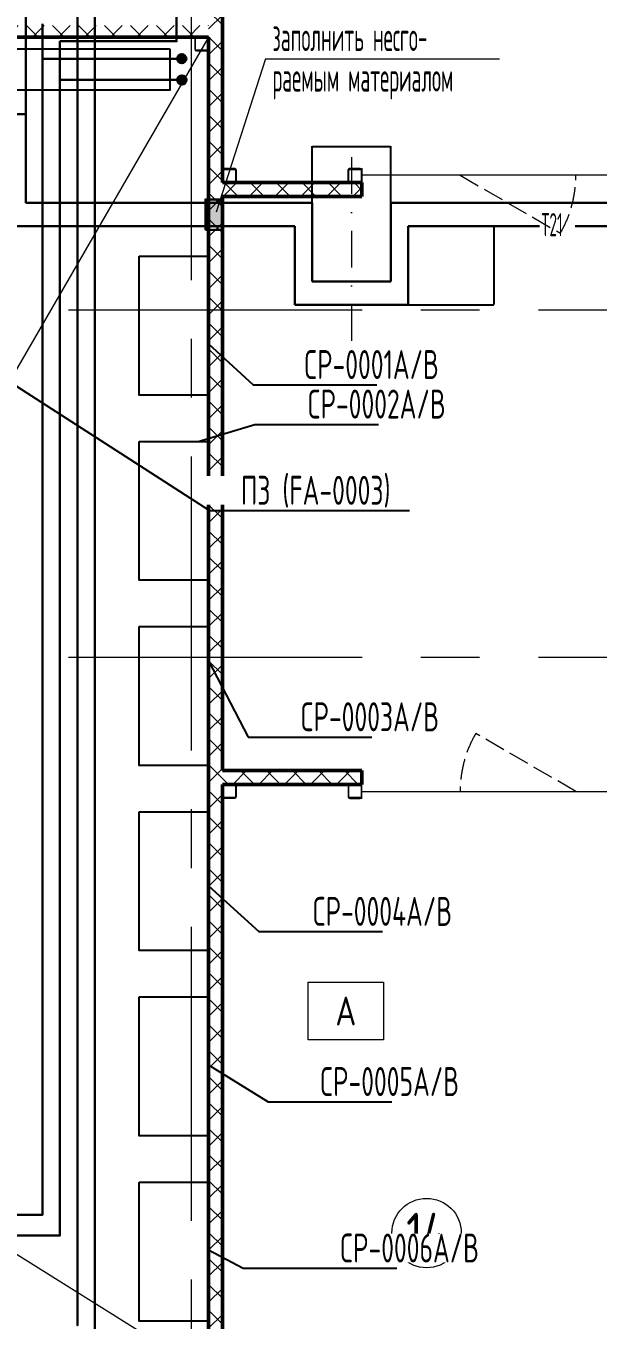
# Model space of a CAD drawing. Header units: millimetres. Extents: x -553547 to 230550, y -59438 to 214451.
# Drawn here: x 188934 to 193883, y -44565 to -33384 of the extents above; entities that cross this region are included whole.
import ezdxf
from ezdxf import colors
from ezdxf.entities.mleader import LeaderData, LeaderLine
from ezdxf.math import Vec2, Vec3

# ---------------------------------------------------------------- set-up
doc = ezdxf.new("R2010")
doc.units = ezdxf.units.MM
for name, pattern in [('HIDDEN', [8, 6, -2]), ('TRATTOPUNTO2', [12.7, 6.35, -3.175, 0, -3.175]), ('осевая', [50.8, 31.75, -6.35, 6.35, -6.35])]:
    doc.linetypes.add(name, pattern=pattern)
for name, color, linetype, lineweight in [('_Оси', 252, 'Continuous', 9), ('OVK_задание для АР', 1, 'Continuous', 30), ('АР_Двери', 250, 'Continuous', 9), ('АР_Площади', 250, 'Continuous', 20), ('АР_Размеры', 7, 'Continuous', 20), ('АР_Стены и перегородки', 154, 'Continuous', 50), ('АР_Тонкие', 7, 'Continuous', 0), ('АР_Штриховка', 7, 'Continuous', 20), ('ОВ выноски вент. оборудование и клапаны', 7, 'Continuous', 15), ('ОВ текст', 7, 'Continuous', 15), ('приток', 10, 'Continuous', 30), ('радиаторы', 100, 'Continuous', 30), ('т1', 10, 'Continuous', 30), ('т2', 5, 'Continuous', 30)]:
    doc.layers.add(name, color=color, linetype=linetype, lineweight=lineweight)
doc.styles.add('GOST 2.304', font='cs_gost2304.shx', dxfattribs={"width": 0.8})
doc.styles.add('GOST type A', font='GOST2304A.ttf')
doc.styles.get("Standard").update_dxf_attribs({"font": 'arial.ttf'})
doc.styles.add('ГОСТ', font='cs_gost2304.shx')
doc.dimstyles.new('ISO-25', dxfattribs={"dimtxt": 2.5, "dimasz": 2.5, "dimexe": 1.25, "dimexo": 0.625, "dimtad": 1, "dimtxsty": 'Standard', "dimcen": 2.5, "dimadec": 0, "dimazin": 0, "dimtfac": 1, "dimtmove": 0, "dimatfit": 3, "dimfxl": 1, "dimarcsym": 0})

# ---------------------------------------------------------------- blocks, each defined once
blk = doc.blocks.new('*D441')
at = {"layer": 'Defpoints', "color": 0, "lineweight": 30, "transparency": 16777216}
for p in [(192240, -35113), (192240, -35793), (192980, -35793)]:
    blk.add_point(p, dxfattribs=at)
at = {"layer": 'ОВ текст', "color": 0, "lineweight": -2, "transparency": 16777216}
for p, q in [((192240, -35113), (192981, -35113)), ((192980, -35116), (192980, -35791)), ((192240, -35793), (192981, -35793))]:
    blk.add_line(p, q, dxfattribs=at)
at = {"layer": 'ОВ текст', "color": 0, "lineweight": 30, "transparency": 16777216}
for points in [[(192979, -35116), (192980, -35116), (192980, -35113)], [(192979, -35791), (192980, -35791), (192980, -35793)]]:
    blk.add_solid(points, dxfattribs=at)
at = {"layer": 'ОВ текст', "color": 0, "lineweight": 15, "transparency": 16777216, "insert": (192978, -35453), "char_height": 2.5, "attachment_point": 5, "rotation": 90, "style": 'ГОСТ'}
blk.add_mtext('{\\H0.66667x;\\W0.8;680}', dxfattribs=at)
blk = doc.blocks.new('*D442')
at = {"layer": 'Defpoints', "color": 0, "lineweight": 30, "transparency": 16777216}
for p in [(192090, -34425), (191410, -34913), (192090, -34913)]:
    blk.add_point(p, dxfattribs=at)
at = {"layer": 'ОВ текст', "color": 0, "lineweight": -2, "transparency": 16777216}
for p, q in [((191410, -34913), (191410, -34424)), ((191412, -34425), (192087, -34425)), ((192090, -34913), (192090, -34424))]:
    blk.add_line(p, q, dxfattribs=at)
at = {"layer": 'ОВ текст', "color": 0, "lineweight": 30, "transparency": 16777216}
for points in [[(191412, -34425), (191412, -34425), (191410, -34425)], [(192087, -34425), (192087, -34425), (192090, -34425)]]:
    blk.add_solid(points, dxfattribs=at)
at = {"layer": 'ОВ текст', "color": 0, "lineweight": 15, "transparency": 16777216, "insert": (191750, -34423), "char_height": 2.5, "attachment_point": 5, "style": 'ГОСТ'}
blk.add_mtext('{\\H0.66667x;\\W0.8;680}', dxfattribs=at)
blk = doc.blocks.new('_None')
blk = doc.blocks.new('АР')
at = {"layer": 'АР_Штриховка', "lineweight": 13}
h = blk.add_hatch(dxfattribs=at)
h.set_pattern_fill('ANSI37', color=252, scale=50)
h.set_pattern_definition([(45, (570905.98, -268391.23), (-112.2532, 112.2532), []), (135, (570905.98, -268391.23), (-112.2532, -112.2532), [])])
h.paths.add_polyline_path([(676143.9, -241809.1), (677348.9, -241809.1), (677348.9, -241689.1), (676143.9, -241689.1), (676143.9, -236593.9), (676023.9, -236593.9), (676023.9, -251984.1), (676143.9, -251984.1), (676143.9, -246889.1), (677348.9, -246889.1), (677348.9, -246769.1), (676143.9, -246769.1)])
h = blk.add_hatch(dxfattribs=at)
h.set_pattern_fill('ANSI37', color=252, scale=50)
h.set_pattern_definition([(45, (568769.53, -267055.2), (-112.2532, 112.2532), []), (135, (568769.53, -267055.2), (-112.2532, -112.2532), [])])
h.paths.add_polyline_path([(670248.9, -240432.2), (676023.9, -240432.2), (676023.9, -240332.2), (670248.9, -240332.2)])
at = {"color": 252, "linetype": 'Continuous', "ltscale": 0.5}
for p, q in [((675903.9, -240446.6), (675903.9, -240537.8)), ((675911.1, -240537.8), (675911.1, -240446.6)), ((676009.5, -240432.2), (675918.3, -240432.2)), ((675918.3, -240439.4), (676009.5, -240439.4)), ((676016.7, -240446.6), (676016.7, -240537.8)), ((676023.9, -240537.8), (676023.9, -240446.6)), ((676009.5, -240545), (675918.3, -240545)), ((675918.3, -240552.2), (676009.5, -240552.2)), ((676143.9, -241583.7), (676143.9, -241674.9)), ((676151.1, -241674.9), (676151.1, -241583.7)), ((676249.5, -241569.3), (676158.3, -241569.3)), ((676158.3, -241576.5), (676249.5, -241576.5)), ((676256.7, -241583.7), (676256.7, -241674.9)), ((676263.9, -241674.9), (676263.9, -241583.7)), ((677228.8, -241583.7), (677228.8, -241674.9)), ((677236, -241674.9), (677236, -241583.7)), ((677334.4, -241569.3), (677243.2, -241569.3)), ((677243.2, -241576.5), (677334.4, -241576.5)), ((677341.6, -241583.7), (677341.6, -241674.9)), ((677348.8, -241674.9), (677348.8, -241583.7)), ((676156, -241689.1), (676232, -241689.1)), ((676156, -241689.1), (676232, -241689.1)), ((676249.5, -241682.1), (676158.3, -241682.1)), ((676158.3, -241689.3), (676249.5, -241689.3)), ((677334.4, -241682.1), (677243.2, -241682.1)), ((677243.2, -241689.3), (677334.4, -241689.3)), ((677260.9, -241689.1), (677336.9, -241689.1)), ((676143.9, -246901.1), (676143.9, -246977.1)), ((676143.9, -246901.1), (676143.9, -246977.1)), ((676143.9, -246903.7), (676143.9, -246994.9)), ((676151.1, -246994.9), (676151.1, -246903.7)), ((676231.9, -246889.1), (676155.9, -246889.1)), ((676231.9, -246889.1), (676155.9, -246889.1)), ((676249.5, -246889.3), (676158.3, -246889.3)), ((676158.3, -246896.5), (676249.5, -246896.5)), ((676256.7, -246903.7), (676256.7, -246994.9)), ((676263.9, -246994.9), (676263.9, -246903.7)), ((677228.9, -246903.9), (677228.9, -246995.1)), ((677236.1, -246995.1), (677236.1, -246903.9)), ((677334.5, -246889.5), (677243.3, -246889.5)), ((677243.3, -246896.7), (677334.5, -246896.7)), ((677336.6, -246889.1), (677260.6, -246889.1)), ((677341.7, -246903.9), (677341.7, -246995.1)), ((677348.9, -246995.1), (677348.9, -246903.9)), ((676249.5, -247002.1), (676158.3, -247002.1)), ((676158.3, -247009.3), (676249.5, -247009.3)), ((677334.5, -247002.3), (677243.3, -247002.3)), ((677243.3, -247009.5), (677334.5, -247009.5))]:
    blk.add_line(p, q, dxfattribs=at)
for centre, start, end in [((675918.3, -240446.6), 90, 180), ((676009.5, -240446.6), 0, 90), ((675918.3, -240537.8), 180, 270), ((676009.5, -240537.8), 270, 0), ((676158.3, -241583.7), 90, 180), ((676249.5, -241583.7), 0, 90), ((677243.2, -241583.7), 90, 180), ((677334.4, -241583.7), 0, 90), ((676158.3, -241674.9), 180, 270), ((676249.5, -241674.9), 270, 0), ((677243.2, -241674.9), 180, 270), ((677334.4, -241674.9), 270, 0), ((676158.3, -246903.7), 90, 180), ((676249.5, -246903.7), 0, 90), ((677243.3, -246903.9), 90, 180), ((677334.5, -246903.9), 0, 90), ((676158.3, -246994.9), 180, 270), ((676249.5, -246994.9), 270, 0), ((677243.3, -246995.1), 180, 270), ((677334.5, -246995.1), 270, 0)]:
    blk.add_arc(centre, 14.4, start, end, dxfattribs=at)
at = {"color": 252, "linetype": 'Continuous', "ltscale": 0.5, "extrusion": (1.89478e-14, -7.84844e-15, -1)}
for centre in [(-675918.3, -240446.6, 0), (-676158.3, -241583.7, 0), (-677243.2, -241583.7, 0), (-676158.3, -246903.7, 0), (-677243.3, -246903.9, 0)]:
    blk.add_arc(centre, 7.2, 0, 90, dxfattribs=at)
at = {"color": 252, "linetype": 'Continuous', "ltscale": 0.5, "extrusion": (-7.84844e-15, -1.89478e-14, -1)}
for centre in [(-676009.5, -240446.6), (-676249.5, -241583.7), (-677334.4, -241583.7), (-676249.5, -246903.7), (-677334.5, -246903.9)]:
    blk.add_arc(centre, 7.2, 90, 180, dxfattribs=at)
at = {"color": 252, "linetype": 'Continuous', "ltscale": 0.5, "extrusion": (1.89478e-14, 7.84844e-15, -1)}
for centre in [(-675918.3, -240537.8, 0), (-676158.3, -241674.9, 0), (-676158.3, -246994.9, 0), (-677243.3, -246995.1, 0)]:
    blk.add_arc(centre, 7.2, 270, 0, dxfattribs=at)
at = {"color": 252, "linetype": 'Continuous', "ltscale": 0.5, "extrusion": (-7.84844e-15, 1.89478e-14, -1)}
for centre in [(-676009.5, -240537.8, 0), (-676249.5, -241674.9, 0), (-676249.5, -246994.9, 0), (-677334.5, -246995.1, 0)]:
    blk.add_arc(centre, 7.2, 180, 270, dxfattribs=at)
at = {"color": 252, "linetype": 'Continuous', "ltscale": 0.5, "extrusion": (-1.89478e-14, -7.84844e-15, -1)}
blk.add_arc((-677243.2, -241674.9, 0), 7.2, 270, 0, dxfattribs=at)
at = {"color": 252, "linetype": 'Continuous', "ltscale": 0.5, "extrusion": (7.84844e-15, -1.89478e-14, -1)}
blk.add_arc((-677334.4, -241674.9, 0), 7.2, 180, 270, dxfattribs=at)
at = {"layer": '_Оси', "color": 252, "linetype": 'осевая', "ltscale": 80}
for p, q in [((675873.9, -235927.5), (675873.9, -253997.2)), ((675873.9, -235927.5), (675873.9, -253997.2)), ((638234.9, -242789.1), (679902.5, -242789.1)), ((638234.9, -245789.1), (689234.4, -245789.1))]:
    blk.add_line(p, q, dxfattribs=at)
at = {"layer": 'АР_Двери', "color": 252}
for p, q in [((677348.9, -241564.1), (677348.9, -241689.1)), ((680048.9, -241626.6), (677348.9, -241626.6)), ((677348.9, -247014.1), (677348.9, -246889.1)), ((677348.9, -246949.5), (680048.9, -246949.5))]:
    blk.add_line(p, q, dxfattribs=at)
at = {"layer": 'АР_Двери', "color": 252, "linetype": 'HIDDEN', "ltscale": 30}
for p, q in [((678198.9, -241626.6), (679064.9, -242126.6)), ((679198.9, -246949.5), (678332.8, -246449.5))]:
    blk.add_line(p, q, dxfattribs=at)
for centre, start, end in [((678198.9, -241626.6), 330, 0), ((679198.9, -246949.5), 150, 180)]:
    blk.add_arc(centre, 1000, start, end, dxfattribs=at)
at = {"layer": 'АР_Площади', "color": 252}
blk.add_circle((677908.4, -250765.1), 300, dxfattribs=at)
at = {"layer": 'АР_Стены и перегородки', "color": 252}
for p, q in [((676143.9, -236593.9), (676143.9, -241689.1)), ((670248.9, -240432.2), (676023.9, -240432.2)), ((676023.9, -240432.2), (676023.9, -251984.1)), ((676143.9, -241689.1), (677348.9, -241689.1)), ((677348.9, -241689.1), (677348.9, -241809.1)), ((676143.9, -241809.1), (676143.9, -246769.1)), ((676143.9, -241809.1), (677348.9, -241809.1)), ((676143.9, -246769.1), (677348.9, -246769.1)), ((677348.9, -246889.1), (677348.9, -246769.1)), ((676143.9, -246889.1), (676143.9, -251984.1)), ((676143.9, -246889.1), (677348.9, -246889.1))]:
    blk.add_line(p, q, dxfattribs=at)
at = {"layer": 'АР_Тонкие', "color": 252}
for p, q in [((676023.9, -240432.2), (673236.4, -245243.2)), ((673236.6, -250243.2), (676023.9, -251984.1))]:
    blk.add_line(p, q, dxfattribs=at)
at = {"layer": 'АР_Площади', "color": 252, "insert": (677210.2, -248846.9), "char_height": 250, "width": 400, "attachment_point": 5, "style": 'GOST type A', "bg_fill": 16, "box_fill_scale": 1.5, "bg_fill_color": 256, "bg_fill_transparency": 0}
blk.add_mtext('А', dxfattribs=at)
at = {"layer": 'АР_Площади', "color": 252, "insert": (677908.4, -250765.1), "char_height": 350, "width": 908.93, "attachment_point": 5, "style": 'GOST type A'}
blk.add_mtext('14', dxfattribs=at)
at = {"color": 252}
ml = blk.add_multileader_mtext('Standard', dxfattribs=at)
ml.set_content('0,000', color=252, style='GOST type A')
ml.set_leader_properties(color=256)
ml.build(insert=Vec2(0, 0))
ml.multileader.update_dxf_attribs({"has_dogleg": 0, "has_text_frame": 1, "text_left_attachment_type": 7, "text_right_attachment_type": 6, "dogleg_length": 0, "arrow_head_size": 200})
ctx = ml.context
ctx.base_point, ctx.char_height, ctx.arrow_head_size, ctx.landing_gap_size, ctx.plane_origin = Vec3(674120.3, -254449.4), 250, 200, 50, Vec3(-489483.8, -251725.5)
ctx.left_attachment, ctx.right_attachment = 7, 6
notes = []
notes.append((ctx, [(0, (0, 0, 0), (0, 0), (1, 0), 1, [])]))
ctx.mtext.insert, ctx.mtext.flow_direction = Vec3(674170.3, -254161.9), 5
ml = blk.add_multileader_mtext('Standard', dxfattribs=at)
ml.set_content('0,000', color=252, style='GOST type A')
ml.set_leader_properties(color=256)
ml.build(insert=Vec2(0, 0))
ml.multileader.update_dxf_attribs({"has_dogleg": 0, "has_text_frame": 1, "text_left_attachment_type": 7, "text_right_attachment_type": 6, "dogleg_length": 0, "arrow_head_size": 200})
ctx = ml.context
ctx.base_point, ctx.char_height, ctx.arrow_head_size, ctx.landing_gap_size, ctx.plane_origin = Vec3(683757.5, -246454.6), 250, 200, 50, Vec3(-479846.5, -243730.6)
ctx.left_attachment, ctx.right_attachment = 7, 6
notes.append((ctx, [(0, (0, 0, 0), (0, 0), (1, 0), 1, [])]))
ctx.mtext.insert, ctx.mtext.flow_direction = Vec3(683807.5, -246167), 5
for ctx, leaders in notes:
    for number, flags, end, landing, length, lines in leaders:
        leader = LeaderData()
        leader.index, (leader.has_last_leader_line, leader.has_dogleg_vector, leader.attachment_direction) = number, flags
        leader.last_leader_point, leader.dogleg_vector, leader.dogleg_length = Vec3(end), Vec3(landing), length
        for number, points, colour, breaks in lines:
            line = LeaderLine()
            line.index, line.vertices, line.color, line.breaks = number, Vec3.list(points), colors.encode_raw_color(colour), breaks
            leader.lines.append(line)
        ctx.leaders.append(leader)

msp = doc.modelspace()

# ---------------------------------------------------------------- hatches: boundary and pattern name
at = {"layer": 'т1'}
h = msp.add_hatch(color=256, dxfattribs=at)
h.dxf.hatch_style = 1
h.paths.add_polyline_path([(190242.622, -33851.35, 1), (190322.622, -33851.35, 1)])
h = msp.add_hatch(color=256, dxfattribs=at)
h.dxf.hatch_style = 1
h.paths.add_polyline_path([(190608.127, -34911.935), (190508.127, -34911.935), (190508.127, -35061.935), (190608.127, -35061.935)])
h.paths.add_polyline_path([(190508.127, -34911.935), (190487.078, -34911.935), (190487.078, -35061.935), (190508.127, -35061.935)])
h.paths.add_polyline_path([(190608.127, -35061.935), (190628.078, -35061.935), (190628.078, -34911.935), (190608.127, -34911.935)])
h.paths.add_polyline_path([(190610.127, -34910.776), (190628.078, -34911.935), (190628.078, -34883.776), (190610.127, -34883.031)])
h.paths.add_polyline_path([(190506.379, -34883.776), (190508.127, -34911.935), (190607.578, -34912.276), (190610.127, -34883.776)])
h.paths.add_polyline_path([(190507.078, -34883.776), (190487.078, -34883.776), (190487.078, -34911.935), (190508.127, -34911.935)])
h.paths.add_polyline_path([(190508.127, -35061.935), (190487.078, -35061.935), (190487.078, -35147.48), (190505.322, -35147.624)])
h.paths.add_polyline_path([(190608.127, -35061.935), (190508.127, -35061.935), (190505.322, -35147.624), (190601.346, -35148.379)])
h.paths.add_polyline_path([(190601.346, -35148.379), (190628.078, -35148.589), (190628.078, -35061.935), (190608.127, -35061.935)])
at = {"layer": 'т2'}
h = msp.add_hatch(color=256, dxfattribs=at)
h.dxf.hatch_style = 1
h.paths.add_polyline_path([(190242.053, -33667.356, 1), (190322.053, -33667.356, 1)])

# ---------------------------------------------------------------- linework, layer by layer
at = {"lineweight": 15}
for q in [(190581.133, -34993.757), (193031.154, -33668.688)]:
    msp.add_line((191007.731, -33668.688), q, dxfattribs=at)
at = {"linetype": 'TRATTOPUNTO2', "lineweight": 15, "ltscale": 50}
msp.add_line((191749.697, -34518.636), (191749.697, -36115.636), dxfattribs=at)
at = {"layer": 'OVK_задание для АР', "color": 18, "lineweight": -3, "ltscale": 100, "true_color": 0x000000}
for points in [[(189914.802, -35373.35), (190514.802, -35373.35), (190514.802, -36573.35), (189914.802, -36573.35)], [(189914.802, -36973.35), (190514.802, -36973.35), (190514.802, -38173.35), (189914.802, -38173.35)], [(189914.802, -38573.35), (190514.802, -38573.35), (190514.802, -39773.35), (189914.802, -39773.35)], [(189914.802, -40173.35), (190514.802, -40173.35), (190514.802, -41373.35), (189914.802, -41373.35)], [(189914.802, -41773.35), (190514.802, -41773.35), (190514.802, -42973.35), (189914.802, -42973.35)], [(189914.802, -43373.35), (190514.802, -43373.35), (190514.802, -44573.35), (189914.802, -44573.35)]]:
    msp.add_lwpolyline(points, close=True, dxfattribs=at)
at = {"layer": 'приток', "ltscale": 100}
msp.add_line((188934.548, -34146.85), (185086.553, -34146.85), dxfattribs=at)
for points in [[(189529.437, -31980.35), (189529.437, -44760.35), (189529.437, -44760.35)], [(188934.548, -32782.236), (188934.548, -34913.144)], [(189229.437, -33516.85), (190237.437, -33516.85), (190237.437, -33067.736)], [(189229.437, -33516.85), (189229.437, -43834.35), (187975.053, -43834.35)], [(190282.622, -33851.35), (189229.437, -33851.35)]]:
    msp.add_lwpolyline(points, dxfattribs=at)
at = {"layer": 'радиаторы', "color": 18, "lineweight": -3, "ltscale": 100, "true_color": 0x000000}
msp.add_lwpolyline([(190182.053, -33585.85), (187382.053, -33585.85), (187382.053, -33935.85), (190182.053, -33935.85)], close=True, dxfattribs=at)
at = {"layer": 'т1'}
for p, q in [((191409.697, -34913.144), (188934.548, -34913.144)), ((191409.697, -34913.144), (191409.697, -35593.144)), ((195574.755, -34913.144), (192089.697, -34913.144)), ((192089.697, -34913.144), (192089.697, -35593.144)), ((191409.697, -35593.144), (192089.697, -35593.144))]:
    msp.add_line(p, q, dxfattribs=at)
msp.add_lwpolyline([(190487.078, -35147.48), (190628.078, -35148.589), (190628.078, -34883.776), (190487.078, -34883.776)], close=True, dxfattribs=at)
msp.add_circle((190282.622, -33851.35), 40, dxfattribs=at)
at = {"layer": 'т2'}
for p, q in [((191259.697, -35113.144), (188784.548, -35113.144)), ((191259.697, -35113.144), (191259.697, -35793.144)), ((193375.312, -35113.144), (192239.697, -35113.144)), ((192239.697, -35113.144), (192239.697, -35793.144)), ((198144.78, -35113.144), (193683.252, -35113.144)), ((191259.697, -35793.144), (192239.697, -35793.144))]:
    msp.add_line(p, q, dxfattribs=at)
for points in [[(189379.437, -32126.85), (189379.437, -44611.85), (189379.437, -44611.85)], [(189079.437, -33366.85), (189079.437, -43654.35), (188125.053, -43654.35)], [(190282.053, -33667.356), (189079.437, -33667.356)], [(190322.053, -33667.356), (190282.053, -33667.356)]]:
    msp.add_lwpolyline(points, dxfattribs=at)
msp.add_circle((190282.053, -33667.356), 40, dxfattribs=at)

# ---------------------------------------------------------------- block references
at = {"layer": 'АР_Размеры', "color": 18, "true_color": 0x000000}
msp.add_blockref('АР', (-485509.064, 206951.83), dxfattribs=at)

# ---------------------------------------------------------------- texts
at = {"layer": 'ОВ текст', "linetype": 'Continuous', "lineweight": 13, "width": 7852.99712, "attachment_point": 4, "line_spacing_factor": 0.84, "style": 'ГОСТ'}
for s, insert, char_height in [('{\\W0.6;заполнить несго-\\Pраемым материалом}', (191066.616, -33686.125), 250), ('{\\W0.6;Т21}', (193392.405, -35101.673), 200)]:
    msp.add_mtext(s, dxfattribs=dict(at, insert=insert, char_height=char_height))

# ---------------------------------------------------------------- dimensions: what is measured, and where the dimension line sits
at = {"layer": 'ОВ текст', "lineweight": 15}
dim = msp.add_linear_dim(base=(192089.697, -34424.99), p1=(191409.697, -34913.144), p2=(192089.697, -34913.144), text='{\\H0.66667x;\\W0.8;<>}', dimstyle='ISO-25', override={"dimtxsty": 'ГОСТ'}, dxfattribs=at)
dim.commit()
dim.dimension.update_dxf_attribs({"geometry": '*D442', "text_midpoint": (191749.697, -34423.484)})
dim = msp.add_linear_dim(base=(192979.547, -35793.144), p1=(192239.697, -35113.144), p2=(192239.697, -35793.144), angle=90, text='{\\H0.66667x;\\W0.8;<>}', dimstyle='ISO-25', override={"dimtxsty": 'ГОСТ'}, dxfattribs=at)
dim.commit()
dim.dimension.update_dxf_attribs({"geometry": '*D441', "text_midpoint": (192978.04, -35453.144)})

# ---------------------------------------------------------------- next in the draw order: leaders
at = {"layer": 'ОВ выноски вент. оборудование и клапаны', "lineweight": 15}
ml = msp.add_multileader_mtext('Standard', dxfattribs=at)
ml.set_content('{\\Fcs_gost2304|c204;\\W0.8;П3 (\\Fcs_gost2304|c0;F\\Fcs_gost2304|c204;А\\Fcs_gost2304|c0;-000\\Fcs_gost2304|c204;3)}', color=256, style='GOST 2.304')
ml.set_leader_properties()
ml.set_arrow_properties(name='NONE')
ml.build(insert=Vec2(0, 0))
ml.multileader.update_dxf_attribs({"text_left_attachment_type": 6, "text_right_attachment_type": 6, "dogleg_length": 100, "arrow_head_size": 250})
ctx = ml.context
ctx.base_point, ctx.char_height, ctx.arrow_head_size, ctx.plane_origin = Vec3(190623.102, -37571.413), 250, 250, Vec3(183280.249, -38350.609)
ctx.left_attachment, ctx.right_attachment, ctx.text_align_type = 6, 6, 1
notes = []
notes.append((ctx, [(0, (1, 1, 0), (190523.102, -37571.413), (1, 0), 100, [(0, [(188853.158, -36496.275)], 0, [])])]))
ctx.mtext.insert, ctx.mtext.width, ctx.mtext.alignment, ctx.mtext.line_spacing_factor, ctx.mtext.flow_direction = Vec3(191440.22, -37271.413), 2097.1098, 2, 0.84, 5
ctx.mtext.has_bg_fill, ctx.mtext.bg_color, ctx.mtext.bg_scale_factor, ctx.mtext.bg_transparency, ctx.mtext.use_window_bg_color = 1, -1073741824, 1, 0, 1
ml = msp.add_multileader_mtext('Standard', dxfattribs=at)
ml.set_content('{\\Fcs_gost2304|c0;\\W0.8;CP-0003A/B}', color=256, style='GOST 2.304')
ml.set_leader_properties()
ml.set_arrow_properties(name='NONE')
ml.build(insert=Vec2(0, 0))
ml.multileader.update_dxf_attribs({"text_left_attachment_type": 6, "text_right_attachment_type": 6, "dogleg_length": 100, "arrow_head_size": 250})
ctx = ml.context
ctx.base_point, ctx.char_height, ctx.arrow_head_size, ctx.plane_origin = Vec3(190955.561, -39527.934), 250, 250, Vec3(184783.079, -39028.519)
ctx.left_attachment, ctx.right_attachment, ctx.text_align_type = 6, 6, 2
notes.append((ctx, [(0, (1, 1, 0), (190855.561, -39527.934), (1, 0), 100, [(0, [(190514.802, -38868.55)], 0, [])])]))
ctx.mtext.insert, ctx.mtext.width, ctx.mtext.alignment, ctx.mtext.line_spacing_factor, ctx.mtext.flow_direction = Vec3(192507.916, -39227.934), 957.7079, 3, 0.84, 5
ctx.mtext.has_bg_fill, ctx.mtext.bg_color, ctx.mtext.bg_scale_factor, ctx.mtext.bg_transparency, ctx.mtext.use_window_bg_color = 1, -1073741824, 1, 0, 1
ml = msp.add_multileader_mtext('Standard', dxfattribs=at)
ml.set_content('{\\Fcs_gost2304|c0;\\W0.8;CP-0004A/B}', color=256, style='GOST 2.304')
ml.set_leader_properties()
ml.set_arrow_properties(name='NONE')
ml.build(insert=Vec2(0, 0))
ml.multileader.update_dxf_attribs({"text_left_attachment_type": 6, "text_right_attachment_type": 6, "dogleg_length": 100, "arrow_head_size": 250})
ctx = ml.context
ctx.base_point, ctx.char_height, ctx.arrow_head_size, ctx.plane_origin = Vec3(191047.664, -41209.238), 250, 250, Vec3(185003.871, -39912.885)
ctx.left_attachment, ctx.right_attachment, ctx.text_align_type = 6, 6, 2
notes.append((ctx, [(0, (1, 1, 0), (190947.664, -41209.238), (1, 0), 100, [(0, [(190514.802, -40813.094)], 0, [])])]))
ctx.mtext.insert, ctx.mtext.width, ctx.mtext.alignment, ctx.mtext.line_spacing_factor, ctx.mtext.flow_direction = Vec3(192620.02, -40909.238), 957.7079, 3, 0.84, 5
ctx.mtext.has_bg_fill, ctx.mtext.bg_color, ctx.mtext.bg_scale_factor, ctx.mtext.bg_transparency, ctx.mtext.use_window_bg_color = 1, -1073741824, 1, 0, 1
ml = msp.add_multileader_mtext('Standard', dxfattribs=at)
ml.set_content('{\\Fcs_gost2304|c0;\\W0.8;CP-0005A/B}', color=256, style='GOST 2.304')
ml.set_leader_properties()
ml.set_arrow_properties(name='NONE')
ml.build(insert=Vec2(0, 0))
ml.multileader.update_dxf_attribs({"text_left_attachment_type": 6, "text_right_attachment_type": 6, "dogleg_length": 100, "arrow_head_size": 250})
ctx = ml.context
ctx.base_point, ctx.char_height, ctx.arrow_head_size, ctx.plane_origin = Vec3(191128.097, -42679.051), 250, 250, Vec3(184866.216, -41340.488)
ctx.left_attachment, ctx.right_attachment, ctx.text_align_type = 6, 6, 2
notes.append((ctx, [(0, (1, 1, 0), (191028.097, -42679.051), (1, 0), 100, [(0, [(190508.802, -42356.35)], 0, [])])]))
ctx.mtext.insert, ctx.mtext.width, ctx.mtext.alignment, ctx.mtext.line_spacing_factor, ctx.mtext.flow_direction = Vec3(192680.452, -42379.051), 957.7079, 3, 0.84, 5
ctx.mtext.has_bg_fill, ctx.mtext.bg_color, ctx.mtext.bg_scale_factor, ctx.mtext.bg_transparency, ctx.mtext.use_window_bg_color = 1, -1073741824, 1, 0, 1
ml = msp.add_multileader_mtext('Standard', dxfattribs=at)
ml.set_content('{\\Fcs_gost2304|c0;CP-000\\Fcs_gost2304|c204;6\\Fcs_gost2304|c0;A\\Fcs_gost2304|c204;/\\Fcs_gost2304|c0;B}', color=256, style='GOST 2.304')
ml.set_leader_properties()
ml.set_arrow_properties(name='NONE')
ml.build(insert=Vec2(0, 0))
ml.multileader.update_dxf_attribs({"text_left_attachment_type": 6, "text_right_attachment_type": 6, "dogleg_length": 100, "arrow_head_size": 250})
ctx = ml.context
ctx.base_point, ctx.char_height, ctx.arrow_head_size, ctx.plane_origin = Vec3(190912.956, -44117.58), 250, 250, Vec3(177561.269, -43182.606)
ctx.left_attachment, ctx.right_attachment, ctx.text_align_type = 6, 6, 2
notes.append((ctx, [(0, (1, 1, 0), (190812.956, -44117.58), (1, 0), 100, [(2, [(190514.802, -43958.18)], 0, [])])]))
ctx.mtext.insert, ctx.mtext.width, ctx.mtext.alignment, ctx.mtext.line_spacing_factor, ctx.mtext.flow_direction = Vec3(192852.9, -43817.58), 1214.30091, 3, 0.84, 5
ctx.mtext.has_bg_fill, ctx.mtext.bg_color, ctx.mtext.bg_scale_factor, ctx.mtext.bg_transparency, ctx.mtext.use_window_bg_color = 1, -1073741824, 1, 0, 1
for ctx, leaders in notes:
    for number, flags, end, landing, length, lines in leaders:
        leader = LeaderData()
        leader.index, (leader.has_last_leader_line, leader.has_dogleg_vector, leader.attachment_direction) = number, flags
        leader.last_leader_point, leader.dogleg_vector, leader.dogleg_length = Vec3(end), Vec3(landing), length
        for number, points, colour, breaks in lines:
            line = LeaderLine()
            line.index, line.vertices, line.color, line.breaks = number, Vec3.list(points), colors.encode_raw_color(colour), breaks
            leader.lines.append(line)
        ctx.leaders.append(leader)

# ---------------------------------------------------------------- next in the draw order: leaders
ml = msp.add_multileader_mtext('Standard', dxfattribs=at)
ml.set_content('{\\Fcs_gost2304|c0;\\W0.8;CP-0002A/B}', color=256, style='GOST 2.304')
ml.set_leader_properties()
ml.set_arrow_properties(name='NONE')
ml.build(insert=Vec2(0, 0))
ml.multileader.update_dxf_attribs({"text_left_attachment_type": 6, "text_right_attachment_type": 6, "dogleg_length": 100, "arrow_head_size": 250})
ctx = ml.context
ctx.base_point, ctx.char_height, ctx.arrow_head_size, ctx.plane_origin = Vec3(191012.831, -36826.579), 250, 250, Vec3(185066.002, -36127.05)
ctx.left_attachment, ctx.right_attachment, ctx.text_align_type = 6, 6, 2
notes = []
notes.append((ctx, [(0, (1, 1, 0), (190912.831, -36826.579), (1, 0), 100, [(0, [(190423.144, -36973.35)], 0, [])])]))
ctx.mtext.insert, ctx.mtext.width, ctx.mtext.alignment, ctx.mtext.line_spacing_factor, ctx.mtext.flow_direction = Vec3(192565.187, -36526.579), 957.7079, 3, 0.84, 5
ctx.mtext.has_bg_fill, ctx.mtext.bg_color, ctx.mtext.bg_scale_factor, ctx.mtext.bg_transparency, ctx.mtext.use_window_bg_color = 1, -1073741824, 1, 0, 1
for ctx, leaders in notes:
    for number, flags, end, landing, length, lines in leaders:
        leader = LeaderData()
        leader.index, (leader.has_last_leader_line, leader.has_dogleg_vector, leader.attachment_direction) = number, flags
        leader.last_leader_point, leader.dogleg_vector, leader.dogleg_length = Vec3(end), Vec3(landing), length
        for number, points, colour, breaks in lines:
            line = LeaderLine()
            line.index, line.vertices, line.color, line.breaks = number, Vec3.list(points), colors.encode_raw_color(colour), breaks
            leader.lines.append(line)
        ctx.leaders.append(leader)

# ---------------------------------------------------------------- next in the draw order: leaders
ml = msp.add_multileader_mtext('Standard', dxfattribs=at)
ml.set_content('{\\Fcs_gost2304|c0;\\W0.8;CP-0001A/B}', color=256, style='GOST 2.304')
ml.set_leader_properties()
ml.set_arrow_properties(name='NONE')
ml.build(insert=Vec2(0, 0))
ml.multileader.update_dxf_attribs({"text_left_attachment_type": 6, "text_right_attachment_type": 6, "dogleg_length": 100, "arrow_head_size": 250})
ctx = ml.context
ctx.base_point, ctx.char_height, ctx.arrow_head_size, ctx.plane_origin = Vec3(190998.697, -36484.861), 250, 250, Vec3(185066.002, -35753.579)
ctx.left_attachment, ctx.right_attachment, ctx.text_align_type = 6, 6, 2
notes = []
notes.append((ctx, [(0, (1, 1, 0), (190898.697, -36484.861), (1, 0), 100, [(0, [(190514.802, -36129.914)], 0, [])])]))
ctx.mtext.insert, ctx.mtext.width, ctx.mtext.alignment, ctx.mtext.line_spacing_factor, ctx.mtext.flow_direction = Vec3(192506.053, -36184.861), 957.7079, 3, 0.84, 5
ctx.mtext.has_bg_fill, ctx.mtext.bg_color, ctx.mtext.bg_scale_factor, ctx.mtext.bg_transparency, ctx.mtext.use_window_bg_color = 1, -1073741824, 1, 0, 1
for ctx, leaders in notes:
    for number, flags, end, landing, length, lines in leaders:
        leader = LeaderData()
        leader.index, (leader.has_last_leader_line, leader.has_dogleg_vector, leader.attachment_direction) = number, flags
        leader.last_leader_point, leader.dogleg_vector, leader.dogleg_length = Vec3(end), Vec3(landing), length
        for number, points, colour, breaks in lines:
            line = LeaderLine()
            line.index, line.vertices, line.color, line.breaks = number, Vec3.list(points), colors.encode_raw_color(colour), breaks
            leader.lines.append(line)
        ctx.leaders.append(leader)

doc.saveas('drawing.dxf')
